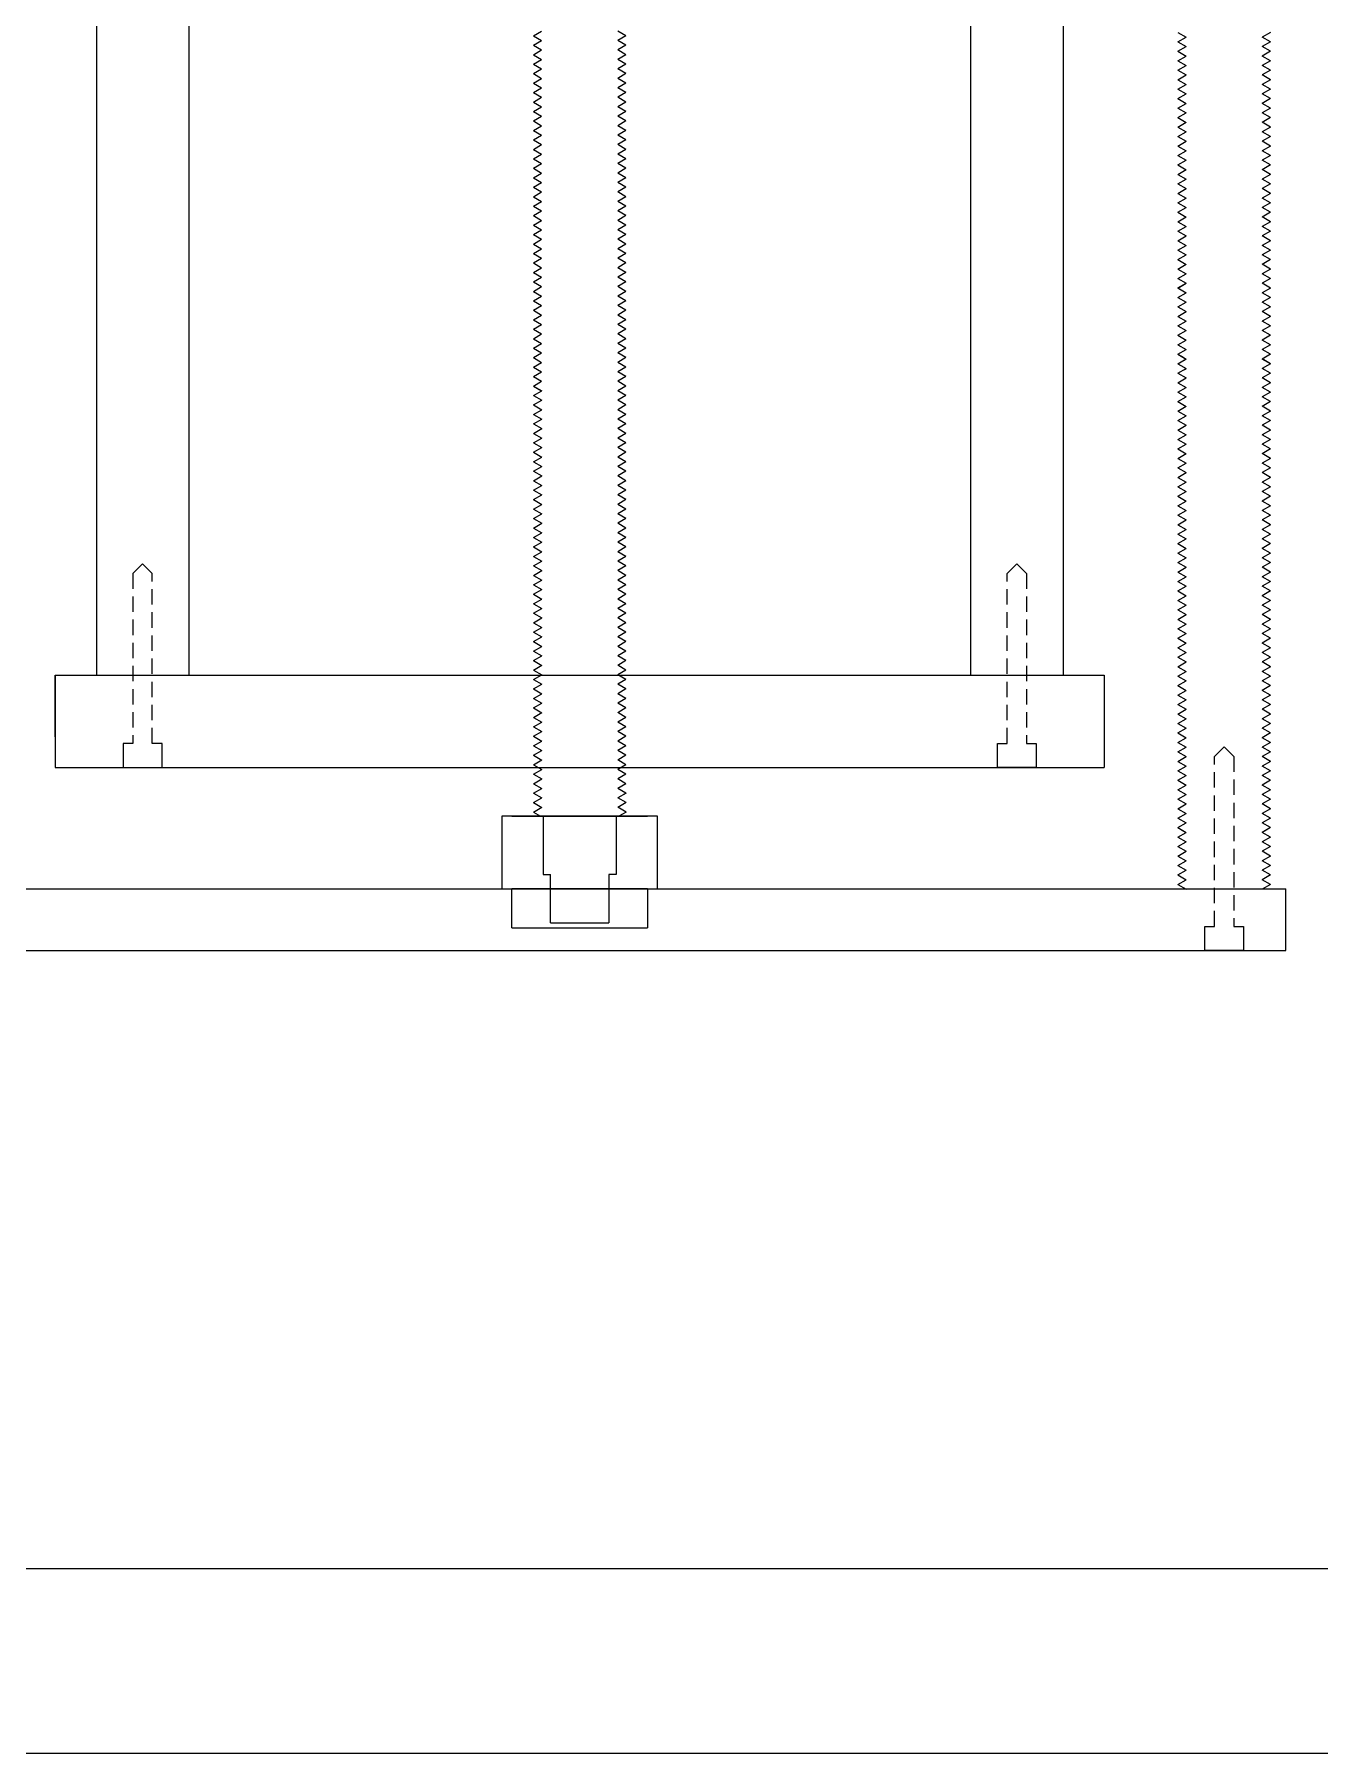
# Model space of a CAD drawing. Header units: centimetres. Extents: x -4347 to 28631, y 41590 to 109107.
# Drawn here: x 9899.3 to 10163.9, y 49313.9 to 49668 of the extents above; entities that cross this region are included whole.
import ezdxf

# ---------------------------------------------------------------- set-up
doc = ezdxf.new("R2010")
doc.units = ezdxf.units.CM
doc.header["$LTSCALE"] = 0.5
doc.linetypes.add('DASHED2', pattern=[9.525, 6.35, -3.175])

msp = doc.modelspace()

# ---------------------------------------------------------------- linework, layer by layer
for p, q in [((9912.076, 50086.68), (9912.076, 49536.03)), ((9931.118, 50086.68), (9931.118, 49536.03)), ((10092.068, 50086.68), (10092.068, 49536.03)), ((10111.118, 50086.68), (10111.118, 49536.03)), ((10002.068, 49667.73), (10003.76, 49668.707)), ((10002.068, 49667.73), (10003.76, 49666.753)), ((10021.118, 49667.73), (10019.426, 49668.707)), ((10021.118, 49667.73), (10019.426, 49666.753)), ((10134.775, 49668.424), (10136.467, 49667.448)), ((10134.775, 49666.474), (10136.467, 49667.451)), ((10153.825, 49668.424), (10152.133, 49667.448)), ((10153.825, 49666.474), (10152.133, 49667.451)), ((10002.068, 49665.78), (10003.76, 49666.757)), ((10002.068, 49665.78), (10003.76, 49664.803)), ((10002.068, 49663.83), (10003.76, 49664.807)), ((10002.068, 49663.83), (10003.76, 49662.853)), ((10021.118, 49665.78), (10019.426, 49666.757)), ((10021.118, 49665.78), (10019.426, 49664.803)), ((10021.118, 49663.83), (10019.426, 49664.807)), ((10021.118, 49663.83), (10019.426, 49662.853)), ((10134.775, 49666.474), (10136.467, 49665.498)), ((10134.775, 49664.524), (10136.467, 49665.501)), ((10134.775, 49664.524), (10136.467, 49663.548)), ((10153.825, 49666.474), (10152.133, 49665.498)), ((10153.825, 49664.524), (10152.133, 49665.501)), ((10153.825, 49664.524), (10152.133, 49663.548)), ((10002.068, 49661.88), (10003.76, 49662.857)), ((10002.068, 49661.88), (10003.76, 49660.903)), ((10002.068, 49659.93), (10003.76, 49660.907)), ((10021.118, 49661.88), (10019.426, 49662.857)), ((10021.118, 49661.88), (10019.426, 49660.903)), ((10021.118, 49659.93), (10019.426, 49660.907)), ((10134.775, 49662.574), (10136.467, 49663.551)), ((10134.775, 49662.574), (10136.467, 49661.598)), ((10134.775, 49660.624), (10136.467, 49661.601)), ((10134.775, 49660.624), (10136.467, 49659.648)), ((10153.825, 49662.574), (10152.133, 49663.551)), ((10153.825, 49662.574), (10152.133, 49661.598)), ((10153.825, 49660.624), (10152.133, 49661.601)), ((10153.825, 49660.624), (10152.133, 49659.648)), ((10002.068, 49659.93), (10003.76, 49658.953)), ((10002.068, 49657.98), (10003.76, 49658.957)), ((10002.068, 49657.98), (10003.76, 49657.003)), ((10002.068, 49656.03), (10003.76, 49657.007)), ((10021.118, 49659.93), (10019.426, 49658.953)), ((10021.118, 49657.98), (10019.426, 49658.957)), ((10021.118, 49657.98), (10019.426, 49657.003)), ((10021.118, 49656.03), (10019.426, 49657.007)), ((10134.775, 49658.674), (10136.467, 49659.651)), ((10134.775, 49658.674), (10136.467, 49657.698)), ((10134.775, 49656.724), (10136.467, 49657.701)), ((10134.775, 49656.724), (10136.467, 49655.748)), ((10153.825, 49658.674), (10152.133, 49659.651)), ((10153.825, 49658.674), (10152.133, 49657.698)), ((10153.825, 49656.724), (10152.133, 49657.701)), ((10153.825, 49656.724), (10152.133, 49655.748)), ((10002.068, 49656.03), (10003.76, 49655.053)), ((10002.068, 49654.08), (10003.76, 49655.057)), ((10002.068, 49654.08), (10003.76, 49653.103)), ((10002.068, 49652.13), (10003.76, 49653.107)), ((10021.118, 49656.03), (10019.426, 49655.053)), ((10021.118, 49654.08), (10019.426, 49655.057)), ((10021.118, 49654.08), (10019.426, 49653.103)), ((10021.118, 49652.13), (10019.426, 49653.107)), ((10134.775, 49654.774), (10136.467, 49655.751)), ((10134.775, 49654.774), (10136.467, 49653.798)), ((10134.775, 49652.821), (10136.467, 49653.798)), ((10153.825, 49654.774), (10152.133, 49655.751)), ((10153.825, 49654.774), (10152.133, 49653.798)), ((10153.825, 49652.821), (10152.133, 49653.798)), ((10002.068, 49652.13), (10003.76, 49651.153)), ((10002.068, 49650.18), (10003.76, 49651.157)), ((10002.068, 49650.18), (10003.76, 49649.203)), ((10021.118, 49652.13), (10019.426, 49651.153)), ((10021.118, 49650.18), (10019.426, 49651.157)), ((10021.118, 49650.18), (10019.426, 49649.203)), ((10134.775, 49652.821), (10136.467, 49651.844)), ((10134.775, 49650.871), (10136.467, 49651.848)), ((10134.775, 49650.871), (10136.467, 49649.894)), ((10134.775, 49648.921), (10136.467, 49649.898)), ((10153.825, 49652.821), (10152.133, 49651.844)), ((10153.825, 49650.871), (10152.133, 49651.848)), ((10153.825, 49650.871), (10152.133, 49649.894)), ((10153.825, 49648.921), (10152.133, 49649.898)), ((10002.068, 49648.23), (10003.76, 49649.207)), ((10002.068, 49648.23), (10003.76, 49647.253)), ((10002.068, 49646.28), (10003.76, 49647.257)), ((10002.068, 49646.28), (10003.76, 49645.303)), ((10021.118, 49648.23), (10019.426, 49649.207)), ((10021.118, 49648.23), (10019.426, 49647.253)), ((10021.118, 49646.28), (10019.426, 49647.257)), ((10021.118, 49646.28), (10019.426, 49645.303)), ((10134.775, 49648.921), (10136.467, 49647.944)), ((10134.775, 49646.971), (10136.467, 49647.948)), ((10134.775, 49646.971), (10136.467, 49645.994)), ((10134.775, 49645.021), (10136.467, 49645.998)), ((10153.825, 49648.921), (10152.133, 49647.944)), ((10153.825, 49646.971), (10152.133, 49647.948)), ((10153.825, 49646.971), (10152.133, 49645.994)), ((10153.825, 49645.021), (10152.133, 49645.998)), ((10002.068, 49644.33), (10003.76, 49645.307)), ((10002.068, 49644.33), (10003.76, 49643.353)), ((10002.068, 49642.38), (10003.76, 49643.357)), ((10002.068, 49642.38), (10003.76, 49641.403)), ((10021.118, 49644.33), (10019.426, 49645.307)), ((10021.118, 49644.33), (10019.426, 49643.353)), ((10021.118, 49642.38), (10019.426, 49643.357)), ((10021.118, 49642.38), (10019.426, 49641.403)), ((10134.775, 49645.021), (10136.467, 49644.044)), ((10134.775, 49643.071), (10136.467, 49644.048)), ((10134.775, 49643.071), (10136.467, 49642.094)), ((10153.825, 49645.021), (10152.133, 49644.044)), ((10153.825, 49643.071), (10152.133, 49644.048)), ((10153.825, 49643.071), (10152.133, 49642.094)), ((10002.068, 49640.43), (10003.76, 49641.407)), ((10002.068, 49640.43), (10003.76, 49639.453)), ((10002.068, 49638.48), (10003.76, 49639.457)), ((10021.118, 49640.43), (10019.426, 49641.407)), ((10021.118, 49640.43), (10019.426, 49639.453)), ((10021.118, 49638.48), (10019.426, 49639.457)), ((10134.775, 49641.121), (10136.467, 49642.098)), ((10134.775, 49641.121), (10136.467, 49640.144)), ((10134.775, 49639.171), (10136.467, 49640.148)), ((10134.775, 49639.171), (10136.467, 49638.194)), ((10153.825, 49641.121), (10152.133, 49642.098)), ((10153.825, 49641.121), (10152.133, 49640.144)), ((10153.825, 49639.171), (10152.133, 49640.148)), ((10153.825, 49639.171), (10152.133, 49638.194)), ((10002.068, 49638.48), (10003.76, 49637.503)), ((10002.068, 49636.53), (10003.76, 49637.507)), ((10002.068, 49636.53), (10003.76, 49635.553)), ((10002.068, 49634.58), (10003.76, 49635.557)), ((10021.118, 49638.48), (10019.426, 49637.503)), ((10021.118, 49636.53), (10019.426, 49637.507)), ((10021.118, 49636.53), (10019.426, 49635.553)), ((10021.118, 49634.58), (10019.426, 49635.557)), ((10134.775, 49637.221), (10136.467, 49638.198)), ((10134.775, 49637.221), (10136.467, 49636.244)), ((10134.775, 49635.271), (10136.467, 49636.248)), ((10134.775, 49635.271), (10136.467, 49634.294)), ((10153.825, 49637.221), (10152.133, 49638.198)), ((10153.825, 49637.221), (10152.133, 49636.244)), ((10153.825, 49635.271), (10152.133, 49636.248)), ((10153.825, 49635.271), (10152.133, 49634.294)), ((10002.068, 49634.58), (10003.76, 49633.603)), ((10002.068, 49632.63), (10003.76, 49633.607)), ((10002.068, 49632.63), (10003.76, 49631.653)), ((10021.118, 49634.58), (10019.426, 49633.603)), ((10021.118, 49632.63), (10019.426, 49633.607)), ((10021.118, 49632.63), (10019.426, 49631.653)), ((10134.775, 49633.321), (10136.467, 49634.298)), ((10134.775, 49633.321), (10136.467, 49632.344)), ((10134.775, 49631.371), (10136.467, 49632.348)), ((10153.825, 49633.321), (10152.133, 49634.298)), ((10153.825, 49633.321), (10152.133, 49632.344)), ((10153.825, 49631.371), (10152.133, 49632.348)), ((10002.068, 49630.68), (10003.76, 49631.657)), ((10002.068, 49630.68), (10003.76, 49629.703)), ((10002.068, 49628.73), (10003.76, 49629.707)), ((10002.068, 49628.73), (10003.76, 49627.753)), ((10021.118, 49630.68), (10019.426, 49631.657)), ((10021.118, 49630.68), (10019.426, 49629.703)), ((10021.118, 49628.73), (10019.426, 49629.707)), ((10021.118, 49628.73), (10019.426, 49627.753)), ((10134.775, 49631.371), (10136.467, 49630.394)), ((10134.775, 49629.421), (10136.467, 49630.398)), ((10134.775, 49629.421), (10136.467, 49628.444)), ((10134.775, 49627.471), (10136.467, 49628.448)), ((10153.825, 49631.371), (10152.133, 49630.394)), ((10153.825, 49629.421), (10152.133, 49630.398)), ((10153.825, 49629.421), (10152.133, 49628.444)), ((10153.825, 49627.471), (10152.133, 49628.448)), ((10002.068, 49626.78), (10003.76, 49627.757)), ((10002.068, 49626.78), (10003.76, 49625.803)), ((10002.071, 49624.828), (10003.763, 49625.805)), ((10002.071, 49624.828), (10003.763, 49623.851)), ((10021.114, 49624.828), (10019.422, 49625.805)), ((10021.114, 49624.828), (10019.422, 49623.851)), ((10021.118, 49626.78), (10019.426, 49627.757)), ((10021.118, 49626.78), (10019.426, 49625.803)), ((10134.775, 49627.471), (10136.467, 49626.494)), ((10134.775, 49625.521), (10136.467, 49626.498)), ((10134.775, 49625.521), (10136.467, 49624.544)), ((10153.825, 49627.471), (10152.133, 49626.494)), ((10153.825, 49625.521), (10152.133, 49626.498)), ((10153.825, 49625.521), (10152.133, 49624.544)), ((10002.071, 49622.878), (10003.763, 49623.855)), ((10002.071, 49622.878), (10003.763, 49621.901)), ((10002.071, 49620.928), (10003.763, 49621.905)), ((10021.114, 49622.878), (10019.422, 49623.855)), ((10021.114, 49622.878), (10019.422, 49621.901)), ((10021.114, 49620.928), (10019.422, 49621.905)), ((10134.775, 49623.571), (10136.467, 49624.548)), ((10134.775, 49623.571), (10136.467, 49622.594)), ((10134.775, 49621.621), (10136.467, 49622.598)), ((10134.775, 49621.621), (10136.467, 49620.644)), ((10153.825, 49623.571), (10152.133, 49624.548)), ((10153.825, 49623.571), (10152.133, 49622.594)), ((10153.825, 49621.621), (10152.133, 49622.598)), ((10153.825, 49621.621), (10152.133, 49620.644)), ((10002.071, 49620.928), (10003.763, 49619.951)), ((10002.071, 49618.978), (10003.763, 49619.955)), ((10002.071, 49618.978), (10002.547, 49618.703)), ((10002.071, 49618.978), (10003.763, 49618.001)), ((10002.071, 49617.028), (10003.763, 49618.005)), ((10021.114, 49620.928), (10019.422, 49619.951)), ((10021.114, 49618.978), (10019.422, 49619.955)), ((10021.121, 49618.978), (10019.429, 49618.001)), ((10021.121, 49617.028), (10019.429, 49618.005)), ((10021.114, 49618.978), (10020.638, 49618.703)), ((10134.775, 49619.671), (10136.467, 49620.648)), ((10134.775, 49619.671), (10136.467, 49618.694)), ((10134.775, 49617.721), (10136.467, 49618.698)), ((10134.775, 49617.721), (10136.467, 49616.744)), ((10153.825, 49619.671), (10152.133, 49620.648)), ((10153.825, 49619.671), (10152.133, 49618.694)), ((10153.825, 49617.721), (10152.133, 49618.698)), ((10153.825, 49617.721), (10152.133, 49616.744)), ((10002.071, 49617.028), (10003.763, 49616.051)), ((10002.071, 49615.078), (10003.763, 49616.055)), ((10002.071, 49615.078), (10003.763, 49614.101)), ((10002.071, 49613.128), (10003.763, 49614.105)), ((10021.121, 49617.028), (10019.429, 49616.051)), ((10021.121, 49615.078), (10019.429, 49616.055)), ((10021.121, 49615.078), (10019.429, 49614.101)), ((10021.121, 49613.128), (10019.429, 49614.105)), ((10134.775, 49615.774), (10136.467, 49616.751)), ((10134.775, 49615.771), (10136.467, 49616.748)), ((10134.775, 49615.774), (10136.467, 49614.798)), ((10134.775, 49615.771), (10136.467, 49614.794)), ((10134.775, 49613.824), (10136.467, 49614.801)), ((10134.775, 49613.821), (10136.467, 49614.798)), ((10153.825, 49615.771), (10152.133, 49616.748)), ((10153.825, 49615.771), (10152.133, 49614.794)), ((10153.825, 49613.824), (10152.133, 49614.801)), ((10153.825, 49613.821), (10152.133, 49614.798)), ((10002.071, 49613.128), (10003.763, 49612.151)), ((10002.071, 49611.178), (10003.763, 49612.155)), ((10002.071, 49611.178), (10003.763, 49610.201)), ((10021.121, 49613.128), (10019.429, 49612.151)), ((10021.121, 49611.178), (10019.429, 49612.155)), ((10021.121, 49611.178), (10019.429, 49610.201)), ((10134.775, 49613.824), (10136.467, 49612.848)), ((10134.775, 49613.821), (10136.467, 49612.844)), ((10134.775, 49611.874), (10136.467, 49612.851)), ((10134.775, 49611.871), (10136.467, 49612.848)), ((10134.775, 49611.874), (10136.467, 49610.898)), ((10134.775, 49611.871), (10135.985, 49611.173)), ((10134.775, 49609.924), (10136.467, 49610.901)), ((10153.825, 49613.824), (10152.133, 49612.848)), ((10153.825, 49613.821), (10152.133, 49612.844)), ((10153.825, 49611.874), (10152.133, 49612.851)), ((10153.825, 49611.871), (10152.133, 49612.848)), ((10153.825, 49611.874), (10152.133, 49610.898)), ((10153.825, 49609.924), (10152.133, 49610.901)), ((10153.825, 49611.871), (10152.616, 49611.173)), ((10002.071, 49609.228), (10003.763, 49610.205)), ((10002.071, 49609.228), (10003.763, 49608.251)), ((10002.071, 49607.278), (10003.763, 49608.255)), ((10002.071, 49607.278), (10003.763, 49606.301)), ((10021.121, 49609.228), (10019.429, 49610.205)), ((10021.121, 49609.228), (10019.429, 49608.251)), ((10021.121, 49607.278), (10019.429, 49608.255)), ((10021.121, 49607.278), (10019.429, 49606.301)), ((10134.775, 49609.924), (10136.467, 49608.948)), ((10134.775, 49607.974), (10136.467, 49608.951)), ((10134.775, 49607.974), (10136.467, 49606.998)), ((10134.775, 49606.024), (10136.467, 49607.001)), ((10153.825, 49609.924), (10152.133, 49608.948)), ((10153.825, 49607.974), (10152.133, 49608.951)), ((10153.825, 49607.974), (10152.133, 49606.998)), ((10153.825, 49606.024), (10152.133, 49607.001)), ((10002.071, 49605.328), (10003.763, 49606.305)), ((10002.071, 49605.328), (10003.763, 49604.351)), ((10002.071, 49603.378), (10003.763, 49604.355)), ((10021.121, 49605.328), (10019.429, 49606.305)), ((10021.121, 49605.328), (10019.429, 49604.351)), ((10021.121, 49603.378), (10019.429, 49604.355)), ((10134.775, 49606.024), (10136.467, 49605.048)), ((10134.775, 49604.074), (10136.467, 49605.051)), ((10134.775, 49604.074), (10136.467, 49603.098)), ((10134.775, 49604.071), (10136.467, 49603.094)), ((10134.775, 49604.067), (10136.467, 49603.09)), ((10153.825, 49606.024), (10152.133, 49605.048)), ((10153.825, 49604.074), (10152.133, 49605.051)), ((10153.825, 49604.074), (10152.133, 49603.098)), ((10002.071, 49603.378), (10003.763, 49602.401)), ((10002.071, 49601.428), (10003.763, 49602.405)), ((10002.071, 49601.428), (10003.763, 49600.451)), ((10002.071, 49599.478), (10003.763, 49600.455)), ((10021.121, 49603.378), (10019.429, 49602.401)), ((10021.121, 49601.428), (10019.429, 49602.405)), ((10021.121, 49601.428), (10019.429, 49600.451)), ((10021.121, 49599.478), (10019.429, 49600.455)), ((10134.775, 49602.124), (10136.467, 49603.101)), ((10134.775, 49602.121), (10136.467, 49603.098)), ((10134.775, 49602.117), (10136.467, 49603.094)), ((10134.775, 49602.124), (10135.985, 49601.426)), ((10134.775, 49602.121), (10136.467, 49601.144)), ((10134.775, 49602.117), (10136.467, 49601.14)), ((10134.775, 49600.171), (10136.467, 49601.148)), ((10134.775, 49600.167), (10136.467, 49601.144)), ((10134.775, 49600.171), (10136.467, 49599.194)), ((10134.775, 49600.167), (10135.985, 49599.469)), ((10153.825, 49602.124), (10152.133, 49603.101)), ((10153.825, 49602.121), (10152.133, 49603.098)), ((10153.825, 49602.117), (10152.133, 49603.094)), ((10153.825, 49602.121), (10152.133, 49601.144)), ((10153.825, 49602.117), (10152.133, 49601.14)), ((10153.825, 49600.171), (10152.133, 49601.148)), ((10153.825, 49600.167), (10152.133, 49601.144)), ((10153.825, 49600.171), (10152.133, 49599.194)), ((10153.825, 49602.124), (10152.616, 49601.426)), ((10153.825, 49600.167), (10152.616, 49599.469)), ((10002.071, 49599.478), (10003.763, 49598.501)), ((10002.071, 49597.528), (10003.763, 49598.505)), ((10002.071, 49597.528), (10003.763, 49596.551)), ((10002.071, 49595.578), (10003.763, 49596.555)), ((10021.121, 49599.478), (10019.429, 49598.501)), ((10021.121, 49597.528), (10019.429, 49598.505)), ((10021.121, 49597.528), (10019.429, 49596.551)), ((10021.121, 49595.578), (10019.429, 49596.555)), ((10134.775, 49598.221), (10136.467, 49599.198)), ((10134.775, 49598.221), (10136.467, 49597.244)), ((10134.775, 49596.271), (10136.467, 49597.248)), ((10136.091, 49598.98), (10136.467, 49599.198)), ((10152.51, 49598.98), (10152.133, 49599.198)), ((10153.825, 49598.221), (10152.133, 49599.198)), ((10153.825, 49598.221), (10152.133, 49597.244)), ((10153.825, 49596.271), (10152.133, 49597.248)), ((10002.071, 49595.578), (10003.763, 49594.601)), ((10002.072, 49595.576), (10003.764, 49594.599)), ((10002.072, 49593.626), (10003.764, 49594.603)), ((10002.072, 49593.626), (10003.764, 49592.649)), ((10021.121, 49595.578), (10019.429, 49594.601)), ((10021.122, 49595.576), (10019.43, 49594.599)), ((10021.122, 49593.626), (10019.43, 49594.603)), ((10021.122, 49593.626), (10019.43, 49592.649)), ((10134.775, 49596.271), (10136.467, 49595.294)), ((10134.775, 49594.321), (10136.467, 49595.298)), ((10134.775, 49594.321), (10136.467, 49593.344)), ((10134.775, 49592.371), (10136.467, 49593.348)), ((10153.825, 49596.271), (10152.133, 49595.294)), ((10153.825, 49594.321), (10152.133, 49595.298)), ((10153.825, 49594.321), (10152.133, 49593.344)), ((10153.825, 49592.371), (10152.133, 49593.348)), ((10002.072, 49591.676), (10003.764, 49592.653)), ((10002.072, 49591.676), (10003.764, 49590.699)), ((10002.072, 49589.726), (10003.764, 49590.703)), ((10002.072, 49589.726), (10003.764, 49588.749)), ((10021.122, 49591.676), (10019.43, 49592.653)), ((10021.122, 49591.676), (10019.43, 49590.699)), ((10021.122, 49589.726), (10019.43, 49590.703)), ((10021.122, 49589.726), (10019.43, 49588.749)), ((10134.775, 49592.371), (10136.467, 49591.394)), ((10134.775, 49590.421), (10136.467, 49591.398)), ((10134.775, 49590.421), (10136.467, 49589.444)), ((10134.775, 49588.471), (10136.467, 49589.448)), ((10153.825, 49592.371), (10152.133, 49591.394)), ((10153.825, 49590.421), (10152.133, 49591.398)), ((10153.825, 49590.421), (10152.133, 49589.444)), ((10153.825, 49588.471), (10152.133, 49589.448)), ((10002.072, 49587.776), (10003.764, 49588.753)), ((10002.072, 49587.776), (10003.764, 49586.799)), ((10002.072, 49585.826), (10003.764, 49586.803)), ((10002.072, 49585.826), (10003.764, 49584.849)), ((10021.122, 49587.776), (10019.43, 49588.753)), ((10021.122, 49587.776), (10019.43, 49586.799)), ((10021.122, 49585.826), (10019.43, 49586.803)), ((10021.122, 49585.826), (10019.43, 49584.849)), ((10134.775, 49588.471), (10136.467, 49587.494)), ((10134.775, 49586.521), (10136.467, 49587.498)), ((10134.775, 49586.521), (10136.467, 49585.544)), ((10153.825, 49588.471), (10152.133, 49587.494)), ((10153.825, 49586.521), (10152.133, 49587.498)), ((10153.825, 49586.521), (10152.133, 49585.544)), ((10002.072, 49583.876), (10003.764, 49584.853)), ((10002.072, 49583.876), (10003.764, 49582.899)), ((10002.072, 49581.926), (10003.764, 49582.903)), ((10021.122, 49583.876), (10019.43, 49584.853)), ((10021.122, 49583.876), (10019.43, 49582.899)), ((10021.122, 49581.926), (10019.43, 49582.903)), ((10134.775, 49584.571), (10136.467, 49585.548)), ((10134.775, 49584.571), (10136.467, 49583.594)), ((10134.775, 49582.621), (10136.467, 49583.598)), ((10134.775, 49582.621), (10136.467, 49581.644)), ((10153.825, 49584.571), (10152.133, 49585.548)), ((10153.825, 49584.571), (10152.133, 49583.594)), ((10153.825, 49582.621), (10152.133, 49583.598)), ((10153.825, 49582.621), (10152.133, 49581.644)), ((10002.072, 49581.926), (10003.764, 49580.949)), ((10002.072, 49579.976), (10003.764, 49580.953)), ((10002.072, 49579.976), (10003.764, 49578.999)), ((10002.072, 49578.026), (10003.764, 49579.003)), ((10021.122, 49581.926), (10019.43, 49580.949)), ((10021.122, 49579.976), (10019.43, 49580.953)), ((10021.122, 49579.976), (10019.43, 49578.999)), ((10021.122, 49578.026), (10019.43, 49579.003)), ((10134.775, 49580.671), (10136.467, 49581.648)), ((10134.775, 49580.671), (10136.467, 49579.694)), ((10134.775, 49578.721), (10136.467, 49579.698)), ((10134.775, 49578.721), (10136.467, 49577.744)), ((10153.825, 49580.671), (10152.133, 49581.648)), ((10153.825, 49580.671), (10152.133, 49579.694)), ((10153.825, 49578.721), (10152.133, 49579.698)), ((10153.825, 49578.721), (10152.133, 49577.744)), ((10002.072, 49578.026), (10003.764, 49577.049)), ((10002.072, 49576.076), (10003.764, 49577.053)), ((10002.072, 49576.076), (10003.764, 49575.099)), ((10002.072, 49574.126), (10003.764, 49575.103)), ((10021.122, 49578.026), (10019.43, 49577.049)), ((10021.122, 49576.076), (10019.43, 49577.053)), ((10021.122, 49576.076), (10019.43, 49575.099)), ((10021.122, 49574.126), (10019.43, 49575.103)), ((10134.779, 49576.769), (10136.471, 49577.746)), ((10134.779, 49576.769), (10136.471, 49575.792)), ((10134.779, 49574.819), (10136.471, 49575.796)), ((10153.822, 49576.769), (10152.13, 49577.746)), ((10153.822, 49576.769), (10152.13, 49575.792)), ((10153.822, 49574.819), (10152.13, 49575.796)), ((10002.072, 49574.126), (10003.764, 49573.149)), ((10002.072, 49572.176), (10003.764, 49573.153)), ((10002.072, 49572.176), (10003.764, 49571.199)), ((10021.122, 49574.126), (10019.43, 49573.149)), ((10021.122, 49572.176), (10019.43, 49573.153)), ((10021.122, 49572.176), (10019.43, 49571.199)), ((10134.779, 49574.819), (10136.471, 49573.842)), ((10134.779, 49572.869), (10136.471, 49573.846)), ((10134.779, 49572.869), (10136.471, 49571.892)), ((10134.779, 49570.919), (10136.471, 49571.896)), ((10153.822, 49574.819), (10152.13, 49573.842)), ((10153.822, 49572.869), (10152.13, 49573.846)), ((10153.822, 49572.869), (10152.13, 49571.892)), ((10153.822, 49570.919), (10152.13, 49571.896)), ((10002.072, 49570.226), (10003.764, 49571.203)), ((10002.072, 49570.226), (10003.764, 49569.249)), ((10002.072, 49568.276), (10003.764, 49569.253)), ((10002.072, 49568.276), (10003.764, 49567.299)), ((10021.122, 49570.226), (10019.43, 49571.203)), ((10021.122, 49570.226), (10019.43, 49569.249)), ((10021.122, 49568.276), (10019.43, 49569.253)), ((10021.122, 49568.276), (10019.43, 49567.299)), ((10134.779, 49570.919), (10135.255, 49570.644)), ((10134.779, 49570.919), (10136.471, 49569.942)), ((10134.779, 49568.969), (10136.471, 49569.946)), ((10134.779, 49568.969), (10136.471, 49567.992)), ((10134.779, 49567.019), (10136.471, 49567.996)), ((10153.829, 49570.919), (10152.137, 49569.942)), ((10153.829, 49568.969), (10152.137, 49569.946)), ((10153.829, 49568.969), (10152.137, 49567.992)), ((10153.829, 49567.019), (10152.137, 49567.996)), ((10153.822, 49570.919), (10153.346, 49570.644)), ((10002.072, 49566.326), (10003.764, 49567.303)), ((10002.072, 49566.326), (10003.764, 49565.349)), ((10002.072, 49564.376), (10003.764, 49565.353)), ((10021.122, 49566.326), (10019.43, 49567.303)), ((10021.122, 49566.326), (10019.43, 49565.349)), ((10021.122, 49564.376), (10019.43, 49565.353)), ((10134.779, 49567.019), (10136.471, 49566.042)), ((10134.779, 49565.069), (10136.471, 49566.046)), ((10134.779, 49565.069), (10136.471, 49564.092)), ((10153.829, 49567.019), (10152.137, 49566.042)), ((10153.829, 49565.069), (10152.137, 49566.046)), ((10153.829, 49565.069), (10152.137, 49564.092)), ((10002.072, 49564.376), (10003.764, 49563.399)), ((10002.072, 49562.426), (10003.764, 49563.403)), ((10002.072, 49562.426), (10003.764, 49561.449)), ((10002.072, 49560.476), (10003.764, 49561.453)), ((10021.122, 49564.376), (10019.43, 49563.399)), ((10021.122, 49562.426), (10019.43, 49563.403)), ((10021.122, 49562.426), (10019.43, 49561.449)), ((10021.122, 49560.476), (10019.43, 49561.453)), ((10134.779, 49563.119), (10136.471, 49564.096)), ((10134.779, 49563.119), (10136.471, 49562.142)), ((10134.779, 49561.169), (10136.471, 49562.146)), ((10134.779, 49561.169), (10136.471, 49560.192)), ((10153.829, 49563.119), (10152.137, 49564.096)), ((10153.829, 49563.119), (10152.137, 49562.142)), ((10153.829, 49561.169), (10152.137, 49562.146)), ((10153.829, 49561.169), (10152.137, 49560.192)), ((9921.593, 49558.98), (9919.593, 49556.98)), ((9923.593, 49556.98), (9921.593, 49558.98)), ((10002.072, 49560.476), (10003.764, 49559.499)), ((10002.072, 49558.526), (10003.764, 49559.503)), ((10002.072, 49558.526), (10003.764, 49557.549)), ((10002.072, 49556.576), (10003.764, 49557.553)), ((10021.122, 49560.476), (10019.43, 49559.499)), ((10021.122, 49558.526), (10019.43, 49559.503)), ((10021.122, 49558.526), (10019.43, 49557.549)), ((10021.122, 49556.576), (10019.43, 49557.553)), ((10099.593, 49556.98), (10101.593, 49558.98)), ((10101.593, 49558.98), (10103.593, 49556.98)), ((10134.779, 49559.219), (10136.471, 49560.196)), ((10134.779, 49559.219), (10136.471, 49558.242)), ((10134.779, 49557.269), (10136.471, 49558.246)), ((10153.829, 49559.219), (10152.137, 49560.196)), ((10153.829, 49559.219), (10152.137, 49558.242)), ((10153.829, 49557.269), (10152.137, 49558.246)), ((10002.072, 49556.576), (10003.764, 49555.599)), ((10002.072, 49554.626), (10003.764, 49555.603)), ((10002.072, 49554.626), (10003.764, 49553.649)), ((10021.122, 49556.576), (10019.43, 49555.599)), ((10021.122, 49554.626), (10019.43, 49555.603)), ((10021.122, 49554.626), (10019.43, 49553.649)), ((10134.779, 49557.269), (10136.471, 49556.292)), ((10134.779, 49555.319), (10136.471, 49556.296)), ((10134.779, 49555.319), (10136.471, 49554.342)), ((10134.779, 49553.369), (10136.471, 49554.346)), ((10153.829, 49557.269), (10152.137, 49556.292)), ((10153.829, 49555.319), (10152.137, 49556.296)), ((10153.829, 49555.319), (10152.137, 49554.342)), ((10153.829, 49553.369), (10152.137, 49554.346)), ((10002.072, 49552.676), (10003.764, 49553.653)), ((10002.072, 49552.676), (10003.764, 49551.699)), ((10002.072, 49550.726), (10003.764, 49551.703)), ((10002.072, 49550.726), (10003.764, 49549.749)), ((10021.122, 49552.676), (10019.43, 49553.653)), ((10021.122, 49552.676), (10019.43, 49551.699)), ((10021.122, 49550.726), (10019.43, 49551.703)), ((10021.122, 49550.726), (10019.43, 49549.749)), ((10134.779, 49553.369), (10136.471, 49552.392)), ((10134.779, 49551.419), (10136.471, 49552.396)), ((10134.779, 49551.419), (10136.471, 49550.442)), ((10134.779, 49549.469), (10136.471, 49550.446)), ((10153.829, 49553.369), (10152.137, 49552.392)), ((10153.829, 49551.419), (10152.137, 49552.396)), ((10153.829, 49551.419), (10152.137, 49550.442)), ((10153.829, 49549.469), (10152.137, 49550.446)), ((10002.072, 49548.776), (10003.764, 49549.753)), ((10002.072, 49548.776), (10003.764, 49547.799)), ((10002.072, 49546.826), (10003.764, 49547.803)), ((10002.072, 49546.826), (10003.764, 49545.849)), ((10021.122, 49548.776), (10019.43, 49549.753)), ((10021.122, 49548.776), (10019.43, 49547.799)), ((10021.122, 49546.826), (10019.43, 49547.803)), ((10021.122, 49546.826), (10019.43, 49545.849)), ((10134.779, 49549.469), (10136.471, 49548.492)), ((10134.779, 49547.519), (10136.471, 49548.496)), ((10134.779, 49547.519), (10136.471, 49546.542)), ((10153.829, 49549.469), (10152.137, 49548.492)), ((10153.829, 49547.519), (10152.137, 49548.496)), ((10153.829, 49547.519), (10152.137, 49546.542)), ((10002.072, 49544.876), (10003.764, 49545.853)), ((10002.072, 49544.876), (10003.764, 49543.899)), ((10002.072, 49542.926), (10003.764, 49543.903)), ((10021.122, 49544.876), (10019.43, 49545.853)), ((10021.122, 49544.876), (10019.43, 49543.899)), ((10021.122, 49542.926), (10019.43, 49543.903)), ((10134.779, 49545.565), (10136.471, 49546.542)), ((10134.779, 49545.565), (10136.471, 49544.588)), ((10134.779, 49543.615), (10136.471, 49544.592)), ((10134.779, 49543.615), (10136.471, 49542.638)), ((10153.829, 49545.565), (10152.137, 49546.542)), ((10153.829, 49545.565), (10152.137, 49544.588)), ((10153.829, 49543.615), (10152.137, 49544.592)), ((10153.829, 49543.615), (10152.137, 49542.638)), ((10002.072, 49542.926), (10003.764, 49541.949)), ((10002.072, 49540.976), (10003.764, 49541.953)), ((10002.072, 49540.976), (10003.764, 49539.999)), ((10002.075, 49539.024), (10003.767, 49540.001)), ((10021.119, 49539.024), (10019.427, 49540.001)), ((10021.122, 49542.926), (10019.43, 49541.949)), ((10021.122, 49540.976), (10019.43, 49541.953)), ((10021.122, 49540.976), (10019.43, 49539.999)), ((10134.779, 49541.665), (10136.471, 49542.642)), ((10134.779, 49541.665), (10136.471, 49540.688)), ((10134.779, 49539.715), (10136.471, 49540.692)), ((10134.779, 49539.715), (10136.471, 49538.738)), ((10153.829, 49541.665), (10152.137, 49542.642)), ((10153.829, 49541.665), (10152.137, 49540.688)), ((10153.829, 49539.715), (10152.137, 49540.692)), ((10153.829, 49539.715), (10152.137, 49538.738)), ((10002.075, 49539.024), (10003.767, 49538.048)), ((10002.075, 49537.074), (10003.767, 49538.051)), ((10002.075, 49537.074), (10003.767, 49536.098)), ((10002.075, 49535.124), (10003.767, 49536.101)), ((10021.119, 49539.024), (10019.427, 49538.048)), ((10021.119, 49537.074), (10019.427, 49538.051)), ((10021.119, 49537.074), (10019.427, 49536.098)), ((10021.119, 49535.124), (10019.427, 49536.101)), ((10134.779, 49537.765), (10136.471, 49538.742)), ((10134.779, 49537.765), (10136.471, 49536.788)), ((10134.779, 49535.815), (10136.471, 49536.792)), ((10153.829, 49537.765), (10152.137, 49538.742)), ((10153.829, 49537.765), (10152.137, 49536.788)), ((10153.829, 49535.815), (10152.137, 49536.792)), ((9903.593, 49523.33), (9903.593, 49536.03)), ((9903.593, 49536.03), (10119.593, 49536.03)), ((9903.593, 49536.03), (9903.593, 49516.98)), ((10002.075, 49535.124), (10003.767, 49534.148)), ((10002.075, 49533.174), (10003.767, 49534.151)), ((10002.075, 49533.174), (10002.552, 49532.899)), ((10002.075, 49533.174), (10003.767, 49532.198)), ((10021.119, 49535.124), (10019.427, 49534.148)), ((10021.119, 49533.174), (10019.427, 49534.151)), ((10021.125, 49533.174), (10019.433, 49532.198)), ((10021.119, 49533.174), (10020.643, 49532.899)), ((10119.593, 49536.03), (10119.593, 49516.98)), ((10134.779, 49535.815), (10136.471, 49534.838)), ((10134.779, 49533.865), (10136.471, 49534.842)), ((10134.779, 49533.865), (10136.471, 49532.888)), ((10134.779, 49531.915), (10136.471, 49532.892)), ((10153.829, 49535.815), (10152.137, 49534.838)), ((10153.829, 49533.865), (10152.137, 49534.842)), ((10153.829, 49533.865), (10152.137, 49532.888)), ((10153.829, 49531.915), (10152.137, 49532.892)), ((10002.075, 49531.224), (10003.767, 49532.201)), ((10002.075, 49531.224), (10003.767, 49530.248)), ((10002.075, 49529.274), (10003.767, 49530.251)), ((10002.075, 49529.274), (10003.767, 49528.298)), ((10021.125, 49531.224), (10019.433, 49532.201)), ((10021.125, 49531.224), (10019.433, 49530.248)), ((10021.125, 49529.274), (10019.433, 49530.251)), ((10021.125, 49529.274), (10019.433, 49528.298)), ((10134.779, 49531.915), (10136.471, 49530.938)), ((10134.779, 49529.965), (10136.471, 49530.942)), ((10134.779, 49529.965), (10136.471, 49528.988)), ((10153.829, 49531.915), (10152.137, 49530.938)), ((10153.829, 49529.965), (10152.137, 49530.942)), ((10153.829, 49529.965), (10152.137, 49528.988)), ((10002.075, 49527.324), (10003.767, 49528.301)), ((10002.075, 49527.324), (10003.767, 49526.348)), ((10002.075, 49525.374), (10003.767, 49526.351)), ((10021.125, 49527.324), (10019.433, 49528.301)), ((10021.125, 49527.324), (10019.433, 49526.348)), ((10021.125, 49525.374), (10019.433, 49526.351)), ((10134.779, 49528.015), (10136.471, 49528.992)), ((10134.779, 49528.015), (10136.471, 49527.038)), ((10134.779, 49526.065), (10136.471, 49527.042)), ((10134.779, 49526.065), (10136.471, 49525.088)), ((10153.829, 49528.015), (10152.137, 49528.992)), ((10153.829, 49528.015), (10152.137, 49527.038)), ((10153.829, 49526.065), (10152.137, 49527.042)), ((10153.829, 49526.065), (10152.137, 49525.088)), ((9919.593, 49521.98), (9917.593, 49521.98)), ((9917.593, 49521.98), (9917.593, 49516.98)), ((9925.593, 49521.98), (9923.593, 49521.98)), ((9925.593, 49516.98), (9925.593, 49521.98)), ((10002.075, 49525.374), (10003.767, 49524.398)), ((10002.075, 49523.424), (10003.767, 49524.401)), ((10002.075, 49523.424), (10003.767, 49522.448)), ((10002.075, 49523.424), (10003.767, 49522.448)), ((10002.075, 49521.474), (10003.767, 49522.451)), ((10021.125, 49525.374), (10019.433, 49524.398)), ((10021.125, 49523.424), (10019.433, 49524.401)), ((10021.125, 49523.424), (10019.433, 49522.448)), ((10021.125, 49523.424), (10019.433, 49522.448)), ((10021.125, 49521.474), (10019.433, 49522.451)), ((10097.593, 49516.98), (10097.593, 49521.98)), ((10097.593, 49521.98), (10099.593, 49521.98)), ((10103.593, 49521.98), (10105.593, 49521.98)), ((10105.593, 49521.98), (10105.593, 49516.98)), ((10134.779, 49524.115), (10136.471, 49525.092)), ((10134.779, 49524.115), (10136.471, 49523.138)), ((10134.779, 49522.165), (10136.471, 49523.142)), ((10134.779, 49522.165), (10136.471, 49521.188)), ((10153.829, 49524.115), (10152.137, 49525.092)), ((10153.829, 49524.115), (10152.137, 49523.138)), ((10153.829, 49522.165), (10152.137, 49523.142)), ((10153.829, 49522.165), (10152.137, 49521.188)), ((10002.075, 49521.474), (10003.767, 49520.498)), ((10002.075, 49519.524), (10003.767, 49520.501)), ((10002.075, 49519.524), (10003.767, 49518.548)), ((10002.079, 49517.573), (10003.771, 49518.549)), ((10021.122, 49517.573), (10019.43, 49518.549)), ((10021.125, 49521.474), (10019.433, 49520.498)), ((10021.125, 49519.524), (10019.433, 49520.501)), ((10021.125, 49519.524), (10019.433, 49518.548)), ((10134.779, 49520.215), (10136.471, 49521.192)), ((10134.779, 49520.215), (10136.471, 49519.238)), ((10134.779, 49518.265), (10136.471, 49519.242)), ((10142.293, 49519.28), (10144.293, 49521.28)), ((10144.293, 49521.28), (10142.293, 49519.28)), ((10144.293, 49521.28), (10146.293, 49519.28)), ((10146.293, 49519.28), (10144.293, 49521.28)), ((10153.829, 49520.215), (10152.137, 49521.192)), ((10153.829, 49520.215), (10152.137, 49519.238)), ((10153.829, 49518.265), (10152.137, 49519.242)), ((9903.593, 49516.98), (10119.593, 49516.98)), ((9917.593, 49516.98), (9925.593, 49516.98)), ((10002.079, 49517.573), (10003.771, 49516.596)), ((10002.079, 49515.623), (10003.771, 49516.599)), ((10002.079, 49515.623), (10003.771, 49514.646)), ((10021.122, 49517.573), (10019.43, 49516.596)), ((10021.122, 49515.623), (10019.43, 49516.599)), ((10021.122, 49515.623), (10019.43, 49514.646)), ((10105.593, 49516.98), (10097.593, 49516.98)), ((10134.779, 49518.265), (10136.471, 49517.288)), ((10134.779, 49516.315), (10136.471, 49517.292)), ((10134.779, 49516.315), (10136.471, 49515.338)), ((10134.779, 49514.365), (10136.471, 49515.342)), ((10153.829, 49518.265), (10152.137, 49517.288)), ((10153.829, 49516.315), (10152.137, 49517.292)), ((10153.829, 49516.315), (10152.137, 49515.338)), ((10153.829, 49514.365), (10152.137, 49515.342)), ((10002.079, 49513.673), (10003.771, 49514.649)), ((10002.079, 49513.673), (10003.771, 49512.696)), ((10002.079, 49511.723), (10003.771, 49512.699)), ((10002.079, 49511.723), (10002.555, 49511.448)), ((10002.079, 49511.723), (10003.771, 49510.746)), ((10021.122, 49513.673), (10019.43, 49514.649)), ((10021.122, 49513.673), (10019.43, 49512.696)), ((10021.122, 49511.723), (10019.43, 49512.699)), ((10021.129, 49511.723), (10019.437, 49510.746)), ((10021.122, 49511.723), (10020.646, 49511.448)), ((10134.779, 49514.365), (10136.471, 49513.388)), ((10134.779, 49512.415), (10136.471, 49513.392)), ((10134.779, 49512.415), (10136.471, 49511.438)), ((10134.779, 49510.465), (10136.471, 49511.442)), ((10153.829, 49514.365), (10152.137, 49513.388)), ((10153.829, 49512.415), (10152.137, 49513.392)), ((10153.829, 49512.415), (10152.137, 49511.438)), ((10153.829, 49510.465), (10152.137, 49511.442)), ((10002.079, 49509.773), (10003.771, 49510.749)), ((10002.079, 49509.773), (10003.771, 49508.796)), ((10002.079, 49507.823), (10003.771, 49508.799)), ((10002.079, 49507.823), (10003.538, 49506.98)), ((10021.129, 49509.773), (10019.437, 49510.749)), ((10021.129, 49509.773), (10019.437, 49508.796)), ((10021.129, 49507.823), (10019.437, 49508.799)), ((10021.129, 49507.823), (10019.67, 49506.98)), ((10134.779, 49510.465), (10136.471, 49509.488)), ((10134.779, 49508.519), (10136.471, 49509.496)), ((10134.779, 49508.515), (10136.471, 49509.492)), ((10134.779, 49508.519), (10136.471, 49507.542)), ((10134.779, 49508.515), (10136.471, 49507.538)), ((10153.829, 49510.465), (10152.137, 49509.488)), ((10153.829, 49508.515), (10152.137, 49509.492)), ((10153.829, 49508.515), (10152.137, 49507.538)), ((10027.593, 49506.98), (9995.593, 49506.98)), ((9995.593, 49506.98), (9995.593, 49491.98)), ((9997.603, 49506.98), (10025.583, 49506.98)), ((10011.593, 49506.98), (10004.093, 49506.98)), ((10004.093, 49506.98), (10004.093, 49494.98)), ((10019.093, 49506.98), (10019.093, 49494.98)), ((10027.593, 49491.98), (10027.593, 49506.98)), ((10134.779, 49506.569), (10136.471, 49507.546)), ((10134.779, 49506.565), (10136.471, 49507.542)), ((10134.779, 49506.569), (10136.471, 49505.592)), ((10134.779, 49506.565), (10136.471, 49505.588)), ((10134.779, 49504.619), (10136.471, 49505.596)), ((10134.779, 49504.615), (10136.471, 49505.592)), ((10134.779, 49504.619), (10136.471, 49503.642)), ((10134.779, 49504.615), (10135.988, 49503.917)), ((10153.829, 49506.569), (10152.137, 49507.546)), ((10153.829, 49506.565), (10152.137, 49507.542)), ((10153.829, 49506.569), (10152.137, 49505.592)), ((10153.829, 49506.565), (10152.137, 49505.588)), ((10153.829, 49504.619), (10152.137, 49505.596)), ((10153.829, 49504.615), (10152.137, 49505.592)), ((10153.829, 49504.619), (10152.137, 49503.642)), ((10153.829, 49504.615), (10152.62, 49503.917)), ((10134.779, 49502.669), (10136.471, 49503.646)), ((10134.779, 49502.669), (10136.471, 49501.692)), ((10134.779, 49500.719), (10136.471, 49501.696)), ((10134.779, 49500.719), (10136.471, 49499.742)), ((10153.829, 49502.669), (10152.137, 49503.646)), ((10153.829, 49502.669), (10152.137, 49501.692)), ((10153.829, 49500.719), (10152.137, 49501.696)), ((10153.829, 49500.719), (10152.137, 49499.742)), ((10134.779, 49498.769), (10136.471, 49499.746)), ((10134.779, 49498.769), (10136.471, 49497.792)), ((10134.779, 49496.819), (10136.471, 49497.796)), ((10153.829, 49498.769), (10152.137, 49499.746)), ((10153.829, 49498.769), (10152.137, 49497.792)), ((10153.829, 49496.819), (10152.137, 49497.796)), ((10004.093, 49494.98), (10005.593, 49494.98)), ((10005.593, 49484.98), (10005.593, 49494.98)), ((10017.593, 49494.98), (10017.593, 49484.98)), ((10019.093, 49494.98), (10017.593, 49494.98)), ((10134.779, 49496.819), (10136.471, 49495.842)), ((10134.779, 49496.815), (10136.471, 49495.838)), ((10134.779, 49496.811), (10136.471, 49495.834)), ((10134.779, 49494.869), (10136.471, 49495.846)), ((10134.779, 49494.869), (10136.471, 49493.892)), ((10134.779, 49492.919), (10136.471, 49493.896)), ((10153.829, 49496.819), (10152.137, 49495.842)), ((10153.829, 49494.869), (10152.137, 49495.846)), ((10153.829, 49494.869), (10152.137, 49493.892)), ((10153.829, 49492.919), (10152.137, 49493.896)), ((9866.193, 49491.98), (10156.993, 49491.98)), ((9997.603, 49483.98), (9997.603, 49491.98)), ((10025.583, 49491.98), (9997.603, 49491.98)), ((10000.593, 49491.98), (10022.593, 49491.98)), ((10025.583, 49491.98), (10025.583, 49483.98)), ((10134.779, 49492.919), (10136.471, 49491.942)), ((10153.829, 49492.919), (10152.137, 49491.942)), ((10156.993, 49479.28), (10156.993, 49491.98)), ((9997.603, 49483.98), (10025.583, 49483.98)), ((10005.593, 49484.98), (10017.593, 49484.98)), ((10140.293, 49479.28), (10140.293, 49484.28)), ((10140.293, 49484.28), (10142.293, 49484.28)), ((10146.293, 49484.28), (10148.293, 49484.28)), ((10148.293, 49484.28), (10148.293, 49479.28)), ((9866.193, 49479.28), (10156.993, 49479.28)), ((10148.293, 49479.28), (10140.293, 49479.28)), ((9774.693, 49351.98), (10198.493, 49351.98)), ((10198.493, 49313.88), (9774.693, 49313.88))]:
    msp.add_line(p, q)
at = {"linetype": 'DASHED2'}
for p, q in [((9919.593, 49556.98), (9919.593, 49521.98)), ((9923.593, 49521.98), (9923.593, 49556.98)), ((10099.593, 49521.98), (10099.593, 49556.98)), ((10103.593, 49556.98), (10103.593, 49521.98)), ((10142.293, 49484.28), (10142.293, 49519.28)), ((10146.293, 49519.28), (10146.293, 49484.28))]:
    msp.add_line(p, q, dxfattribs=at)

doc.saveas('drawing.dxf')
